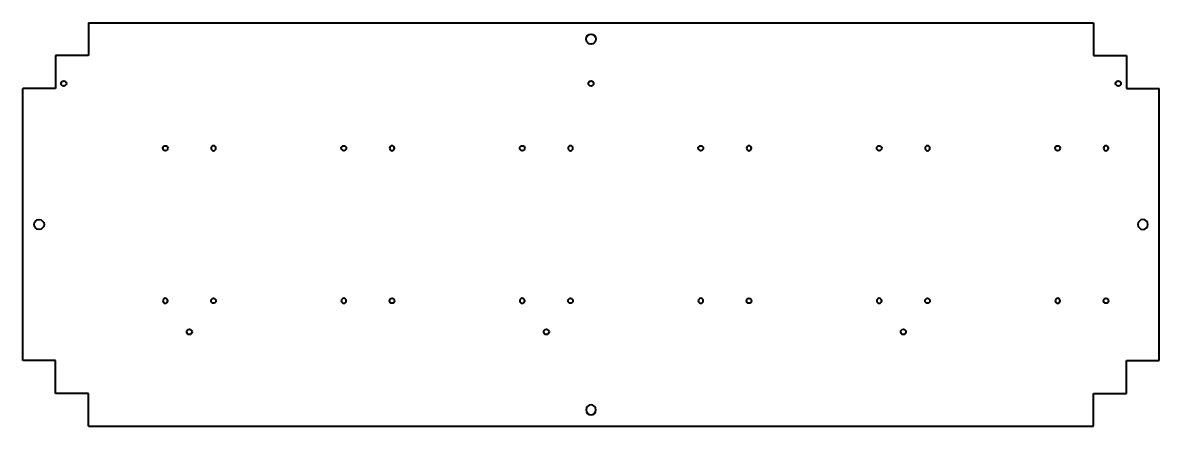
# Model space of a CAD drawing. Header units: inches. Extents: x 0 to 693, y 0 to 246.
import ezdxf

# ---------------------------------------------------------------- set-up
doc = ezdxf.new("R2010")
doc.units = ezdxf.units.IN
doc.header["$MEASUREMENT"] = 0
doc.layers.add('Visible', color=7, linetype='Continuous', lineweight=40)

msp = doc.modelspace()

# ---------------------------------------------------------------- linework, layer by layer
at = {"layer": 'Visible'}
for p, q in [((40, 246, 6), (652.8, 246, 6)), ((40, 246, 6), (40, 226, 6)), ((652.8, 246, 6), (652.8, 226, 6)), ((40, 226, 6), (20, 226, 6)), ((20, 226, 6), (20, 206, 6)), ((652.8, 226, 6), (672.8, 226, 6)), ((672.8, 226, 6), (672.8, 206, 6)), ((20, 206, 6), (0, 206, 6)), ((0, 40, 6), (0, 206, 6)), ((672.8, 206, 6), (692.8, 206, 6)), ((692.8, 40, 6), (692.8, 206, 6)), ((20, 40, 6), (0, 40, 6)), ((20, 20, 6), (20, 40, 6)), ((672.8, 20, 6), (672.8, 40, 6)), ((672.8, 40, 6), (692.8, 40, 6)), ((40, 20, 6), (20, 20, 6)), ((40, 0, 6), (40, 20, 6)), ((652.8, 0, 6), (652.8, 20, 6)), ((652.8, 20, 6), (672.8, 20, 6)), ((40, 0, 6), (652.8, 0, 6))]:
    msp.add_line(p, q, dxfattribs=at)
for centre, radius in [((346.4, 236, 6), 3), ((25, 209, 6), 1.6), ((346.4, 209, 6), 1.6), ((667.8, 209, 6), 1.6), ((86.9, 169.5, 6), 1.5), ((195.7, 169.5, 6), 1.5), ((304.5, 169.5, 6), 1.5), ((413.3, 169.5, 6), 1.5), ((522.1, 169.5, 6), 1.5), ((630.9, 169.5, 6), 1.5), ((10, 123, 6), 3), ((116.3, 76.5, 6), 1.5), ((225.1, 76.5, 6), 1.5), ((333.9, 76.5, 6), 1.5), ((442.7, 76.5, 6), 1.5), ((551.5, 76.5, 6), 1.5), ((660.3, 76.5, 6), 1.5), ((101.6, 57.5, 6), 1.6), ((319.2, 57.5, 6), 1.6), ((536.8, 57.5, 6), 1.6)]:
    msp.add_circle(centre, radius, dxfattribs=at)
at = {"layer": 'Visible', "extrusion": (0, 0, -1)}
for centre, radius in [((-116.3, 169.5, -6), 1.5), ((-225.1, 169.5, -6), 1.5), ((-333.9, 169.5, -6), 1.5), ((-442.7, 169.5, -6), 1.5), ((-551.5, 169.5, -6), 1.5), ((-660.3, 169.5, -6), 1.5), ((-682.8, 123, -6), 3), ((-86.9, 76.5, -6), 1.5), ((-195.7, 76.5, -6), 1.5), ((-304.5, 76.5, -6), 1.5), ((-413.3, 76.5, -6), 1.5), ((-522.1, 76.5, -6), 1.5), ((-630.9, 76.5, -6), 1.5), ((-346.4, 10, -6), 3)]:
    msp.add_circle(centre, radius, dxfattribs=at)

doc.saveas('drawing.dxf')
